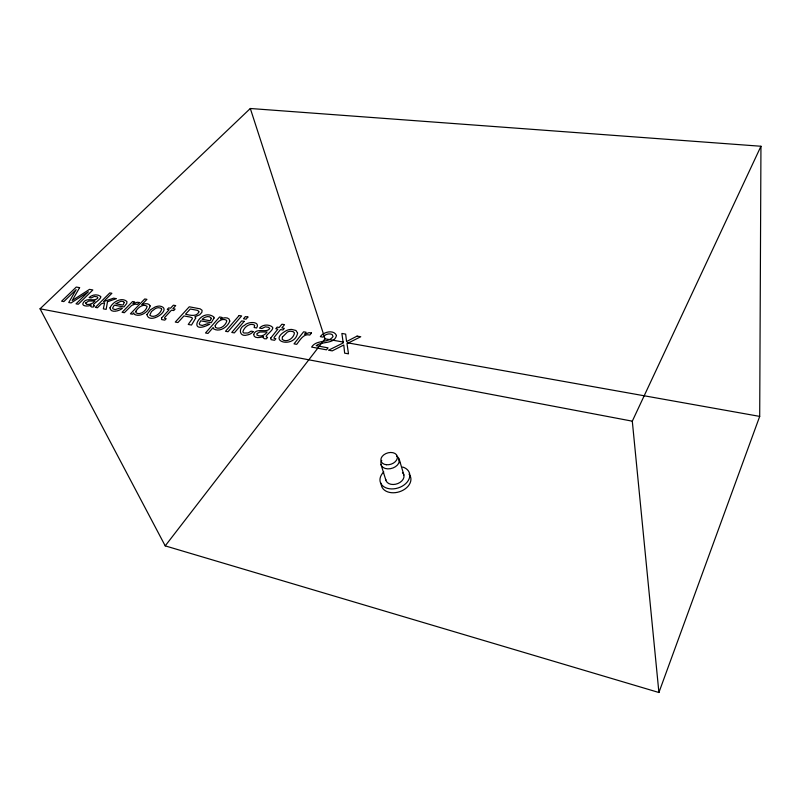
<?xml version="1.0" encoding="UTF-8"?>
<svg xmlns="http://www.w3.org/2000/svg" width="801" height="801" viewBox="0 0 801 801"><rect width="100%" height="100%" fill="white"/><g stroke="black" fill="none" stroke-linecap="round" stroke-linejoin="round"><path stroke-width="1.2" d="M759.698 416.4L760.95 146.253L250.312 108.495L40.05 308.806L165.216 545.871L658.913 692.505L759.698 416.4L347.193 342.758M399.599 462.648L399.359 461.166M658.913 692.505L632.299 421.176L760.95 146.253M165.216 545.871L325.026 338.803L250.312 108.495M325.026 338.803L343.499 342.097M40.05 308.806L632.299 421.176M398.447 459.033L399.058 460.345M380.996 464.51L385.852 480.089M399.258 459.323L403.874 474.963M396.665 456.149A9.492 6.618 -17.3 0 1 397.426 465.031A9.492 6.618 -17.3 0 1 385.281 468.475A9.492 6.618 -17.3 0 1 381.737 460.385M409.051 474.162A15.229 10.824 -17.5 0 1 399.539 491.734A15.229 10.824 -17.5 0 1 381.186 483.303M402.593 467.003A15.279 10.824 -17.5 0 1 407.158 482.102A15.279 10.824 -17.5 0 1 385.641 487.709A15.279 10.824 -17.5 0 1 383.769 471.899M402.472 472.64A9.372 6.638 -17.5 0 1 397.857 483.544A9.372 6.638 -17.5 0 1 385.742 479.419M254.618 325.556L254.147 327.529L256.62 327.979C260.786 320.881 247.559 321.551 244.625 325.256C237.907 328.08 239.419 337.521 247.249 334.958A6.448 3.725 -19.8 0 0 251.114 333.506L253.567 331.614L251.083 331.163L248.07 332.986L244.035 333.036A3.875 2.243 -19.8 0 1 242.943 331.524C244.195 327.188 249.371 322.923 254.027 324.846L254.618 325.556M85.587 303.078L86.738 304.44L89.392 304.41L92.706 303.118L95.029 300.946L88.601 301.066L85.587 303.078M124.295 302.458L123.084 305.101L115.724 303.779L120.871 301.256L123.404 301.536L124.295 302.458M109.977 307.854C110.518 313.591 119.459 310.938 122.393 308.345L120.2 307.954L115.294 309.576L113.031 308.936L112.631 307.995L114.263 305.201L123.975 306.953L126.748 303.479L126.938 301.576C121.732 296.6 112.44 302.157 109.977 307.854M150.137 305.922C148.666 311.99 139.935 317.757 134.107 314.202L133.857 312.811L132.505 314.212L130.413 313.832L144.741 298.963L146.933 299.344L141.807 304.68C144.31 303.619 148.906 302.698 150.137 305.922M161.682 309.156C160.691 313.561 153.902 318.728 149.767 315.194L151.509 311.479L155.404 308.555A4.135 2.223 -21.6 0 1 158.628 307.724L160.711 308.105L161.682 309.156M146.933 314.543C149.216 325.757 173.787 308.575 159.759 306.082A7.459 4.015 -21.6 0 0 155.024 307.023L150.468 309.797L146.933 314.543M336.47 335.499C334.367 344.49 321.992 340.966 316.165 345.682L328.03 347.854L326.518 349.827L311.619 347.083C316.475 339.224 328.31 343.639 333.076 336.49L332.135 334.508C328.951 332.986 325.086 334.347 323.083 337.131L320.34 336.65C323.444 331.804 333.927 329.321 336.47 335.499M100.736 296.881C101.006 299.964 89.822 305.181 94.498 305.732L93.166 307.053L91.484 306.953L90.513 306.002L91.124 304.951C88.671 306.873 79.8 306.453 83.825 301.987C87.369 297.151 94.588 302.237 97.902 297.932L97.191 296.821L94.368 296.42L91.094 297.932L89.091 297.571C91.985 294.658 97.191 293.837 100.526 296.37L100.736 296.881M253.687 334.458C253.777 339.033 260.766 337.621 263.549 336.44L263.088 337.621L264.42 338.723L266.373 338.843L267.594 337.361C262.227 336.881 273.702 330.823 272.74 327.429C269.436 323.974 262.658 324.375 259.544 328.09L261.927 328.51L265.321 326.838L268.655 327.319L269.727 328.58C266.242 333.637 256.27 327.008 253.687 334.458M215.169 325.797L215.349 327.379C219.774 330.182 225.762 325.476 226.773 321.041L226.513 320.31C222.247 317.486 217.001 321.952 215.169 325.797M297.582 333.076C294.888 348.805 265.572 341.837 286.678 330.433A7.85 4.646 -18.6 0 1 291.784 329.441L295.949 330.483L297.582 333.076M107.494 301.727L106.163 309.376L103.339 308.856L104.621 302.728L101.417 303.769L97.412 307.774L95.309 307.384L109.797 292.916L111.89 293.276L103.529 301.647L113.632 298.162L116.435 298.663L107.494 301.727M214.077 317.997L211.284 322.723L200.681 320.811L199.229 323.774L199.759 324.785L202.263 325.476L207.339 323.764L209.742 324.205C185.512 336.65 200.49 306.813 213.867 317.016L214.077 317.997M270.758 338.022L271.068 339.654L274.603 340.295L275.894 338.703L274.042 338.252L274.172 337.321L280.51 329.561L282.983 330.002L284.305 328.38L281.842 327.949L284.515 324.665L281.902 324.215L279.219 327.479L277.136 327.108L275.804 328.72L277.887 329.091L270.758 338.022M282.393 337.101L282.222 339.364C286.628 343.259 294.177 337.902 294.418 332.826L293.166 331.664L290.803 331.224A4.345 2.573 -18.6 0 0 287.369 332.115L282.393 337.101M135.94 311.219L135.93 312.801C140.205 315.604 146.393 310.688 147.124 306.403C143.439 303.219 137.782 307.694 135.94 311.219M229.787 321.071C227.734 326.998 219.654 332.535 213.667 328.891L213.176 327.519L207.98 333.436L205.507 332.976L219.604 316.986L221.977 317.406L220.655 318.908C223.439 317.456 229.607 316.665 229.787 321.071M195.724 318.047L191.509 325.036L188.235 324.445L192.39 318.668L192.06 317.727L189.937 317.016L183.95 315.934L177.902 322.543L175.279 322.062L189.266 306.793L200.14 308.846L202.102 310.307L201.862 312.35L199.629 314.823L194.863 316.775L195.724 318.047M161.542 318.057L161.642 319.569L164.816 320.14L166.187 318.658L164.535 318.257L164.766 317.386L171.484 310.167L173.707 310.558L175.109 309.046L172.886 308.655L175.729 305.602L173.376 305.191L170.533 308.235L168.651 307.904L167.249 309.406L169.121 309.747L161.542 318.057M211.194 318.648L210.122 320.75L202.102 319.309C204.215 317.176 208.801 315.153 211.144 317.937L211.194 318.648M198.928 311.879C196.716 317.206 189.697 315.153 185.522 314.202L190.278 309.016L197.827 310.428L198.928 311.879M257.221 333.466L256.891 334.968C260.165 337.321 265.211 335.289 267.113 331.954L259.774 332.025L257.221 333.466M79.599 287.639L72.21 300.505L89.502 289.371L92.846 289.952L78.268 304.26L76.015 303.839L88.39 291.784L71.079 302.938L68.746 302.508L76.155 289.632L63.83 301.607L61.597 301.196L76.265 287.058L79.599 287.639M311.479 332.956L309.807 335.078C303.599 333.106 299.804 340.475 296.7 344.35L294.027 343.859L303.619 331.804L306.142 332.245L304.5 334.317L309.006 332.695L311.479 332.956M244.215 321.341L234.333 332.906L231.769 332.435L241.672 320.901L244.215 321.341M247.909 317.036L246.037 319.219L243.504 318.768L245.366 316.595L247.909 317.036M239.159 315.514L225.512 331.284L228.015 331.744L241.632 315.944L239.159 315.514M139.264 302.478L137.422 304.39L135.019 304.16L131.664 305.441L124.345 312.71L122.092 312.3L132.576 301.516L134.708 301.897L132.906 303.749L137.141 302.277L139.264 302.478M357.096 336.11L346.563 341.536L345.662 334.117L341.877 333.456L343.218 342.948L328.57 350.197L332.245 350.868L343.789 345.001L344.64 353.151L348.485 353.852L347.013 343.629L360.74 336.75L357.096 336.11M386.352 464.73A8.471 5.887 -17.3 0 0 397.266 456.28A8.471 5.887 -17.3 0 0 383.759 454.868A8.471 5.887 -17.3 0 0 386.352 464.73"/></g></svg>
